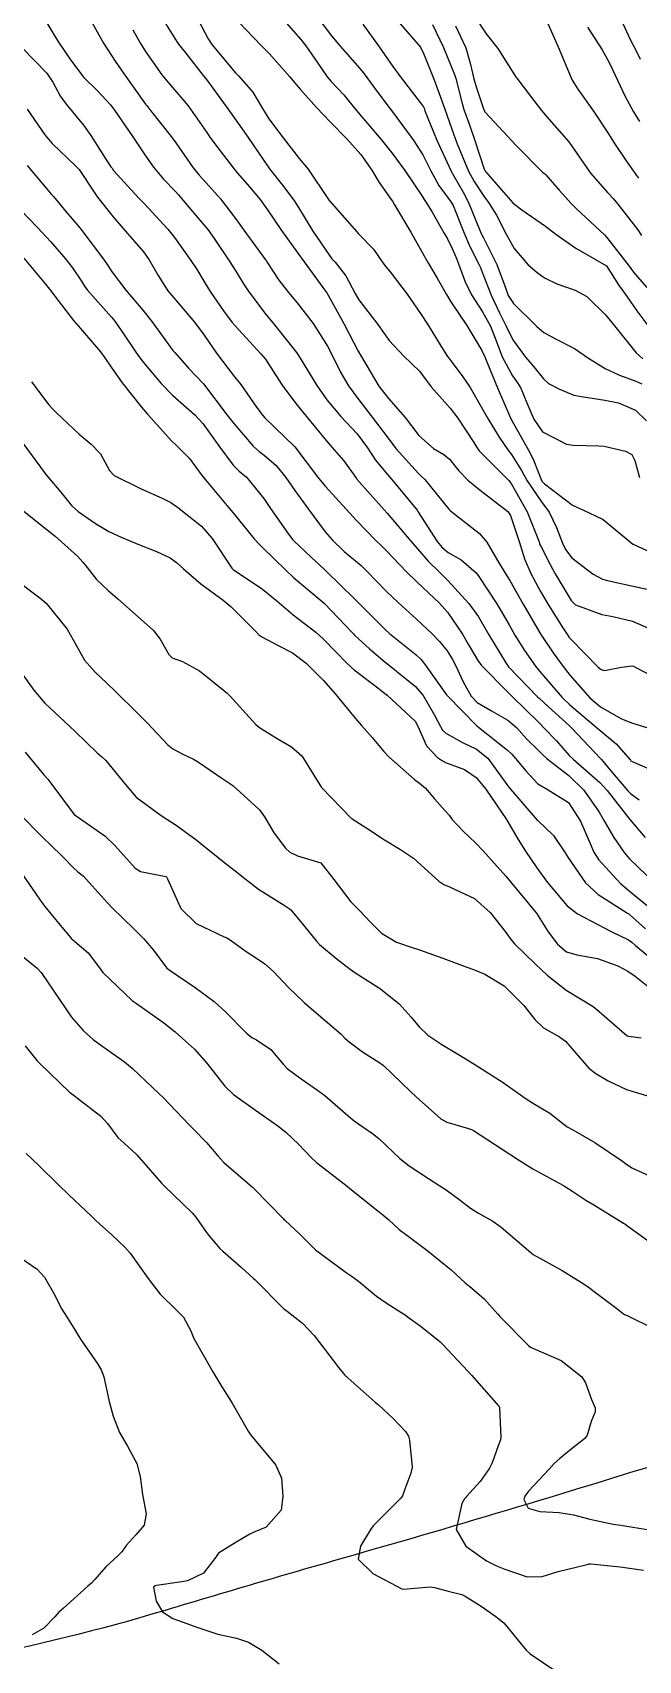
# Model space of a CAD drawing. Header units: metres. Extents: x 318500 to 325275, y 7408834 to 7428799.
# Drawn here: x 319662.7 to 319701.9, y 7411174.5 to 7411280 of the extents above; entities that cross this region are included whole.
import ezdxf

# ---------------------------------------------------------------- set-up
doc = ezdxf.new("R2010")
doc.units = ezdxf.units.M
doc.header["$MEASUREMENT"] = 0
for name, color, linetype in [('Curvas de Nivel 1m', 11, 'Continuous'), ('Curvas de Nivel 5m', 15, 'Continuous'), ('Vias Secundárias', 230, 'Continuous')]:
    doc.layers.add(name, color=color, linetype=linetype)

msp = doc.modelspace()

# ---------------------------------------------------------------- linework, layer by layer
at = {"layer": 'Curvas de Nivel 1m', "flags": 128}
for points, elevation in [([(319663.14, 7411281.4), (319664.03, 7411279.9), (319664.33, 7411279.39), (319665.12, 7411278.26), (319665.78, 7411277.36), (319665.87, 7411277.24), (319665.99, 7411277.11), (319666.87, 7411276.24), (319667.71, 7411275.33), (319667.97, 7411275), (319669.1, 7411273.32), (319669.92, 7411272.09), (319670.5, 7411271.3), (319671.14, 7411270.53), (319671.89, 7411269.74), (319672.11, 7411269.5), (319672.31, 7411269.27), (319673.86, 7411267.44), (319674.01, 7411267.25), (319674.41, 7411266.68), (319675.39, 7411265.23), (319675.82, 7411264.57), (319676.33, 7411263.74), (319676.67, 7411263.22), (319677.79, 7411261.74), (319678.24, 7411261.19), (319679.75, 7411259.29), (319679.84, 7411259.17), (319679.98, 7411258.93), (319681.07, 7411257.16), (319681.72, 7411256.23), (319682.63, 7411255.14), (319683.68, 7411254.01), (319684.36, 7411253.11), (319684.88, 7411252.32), (319685.65, 7411251.38), (319685.91, 7411251.09), (319687.26, 7411249.44), (319687.56, 7411249.07), (319687.62, 7411248.99), (319688.86, 7411247.05), (319689.19, 7411246.65), (319689.58, 7411246.34), (319690.41, 7411245.86), (319691.38, 7411245.01), (319691.57, 7411244.77), (319692.73, 7411243), (319693.52, 7411241.65), (319693.9, 7411240.98), (319694.52, 7411239.99), (319695.24, 7411238.96), (319695.49, 7411238.65), (319696.95, 7411236.94), (319697.45, 7411236.45), (319699.3, 7411234.91), (319699.43, 7411234.8), (319700.45, 7411233.93), (319701.38, 7411232.88), (319701.41, 7411232.84), (319701.5, 7411232.78), (319703.4, 7411231.96)], 794), ([(319666.21, 7411281.2), (319667.25, 7411279.34), (319668, 7411278.16), (319668.59, 7411277.32), (319669.97, 7411275.38), (319670, 7411275.34), (319670.03, 7411275.31), (319670.29, 7411274.98), (319671.63, 7411273.28), (319671.93, 7411272.87), (319673.06, 7411271.26), (319673.44, 7411270.79), (319673.9, 7411270.28), (319674.82, 7411269.24), (319675.87, 7411267.88), (319676.34, 7411267.22), (319677.74, 7411265.3), (319677.81, 7411265.2), (319677.83, 7411265.17), (319678.6, 7411263.97), (319679.23, 7411263.18), (319679.8, 7411262.51), (319680.83, 7411261.16), (319681.76, 7411259.7), (319682.04, 7411259.15), (319682.61, 7411258.01), (319683.12, 7411257.13), (319683.72, 7411256.3), (319684.65, 7411255.11), (319685.68, 7411253.74), (319686.19, 7411253.08), (319687.65, 7411251.44), (319687.85, 7411251.26), (319688.06, 7411251.06), (319689.62, 7411249.13), (319689.72, 7411249.04), (319691.6, 7411247.56), (319692.07, 7411247.01), (319692.76, 7411245.82), (319693.27, 7411244.99), (319693.56, 7411244.51), (319694.44, 7411242.98), (319695.51, 7411241.12), (319695.61, 7411240.96), (319696.38, 7411239.83), (319697.03, 7411238.94), (319697.48, 7411238.37), (319698.74, 7411236.92), (319699.45, 7411236.32), (319700.76, 7411235.57), (319701.44, 7411235.3), (319702.85, 7411234.86)], 793), ([(319670.84, 7411281.3), (319672.02, 7411279.41), (319672.12, 7411279.28), (319672.49, 7411278.8), (319673.7, 7411277.25), (319673.83, 7411277.09), (319673.99, 7411276.9), (319675.2, 7411275.24), (319675.95, 7411274.18), (319676.62, 7411273.22), (319677.91, 7411271.32), (319678, 7411271.2), (319678.85, 7411270.13), (319679.57, 7411269.17), (319679.88, 7411268.69), (319680.8, 7411267.16), (319681.84, 7411265.63), (319682.05, 7411265.36), (319682.25, 7411265.14), (319682.95, 7411264.26), (319683.56, 7411263.12), (319683.8, 7411262.7), (319685.01, 7411261.1), (319685.76, 7411260.07), (319686.69, 7411259.08), (319687.74, 7411258.05), (319688.16, 7411257.49), (319688.48, 7411257.06), (319689.71, 7411255.69), (319690.21, 7411255.03), (319691.23, 7411253.46), (319691.51, 7411253.01), (319691.58, 7411252.92), (319691.67, 7411252.83), (319693.51, 7411250.99), (319693.65, 7411250.81), (319694.7, 7411248.97), (319695.42, 7411247.13), (319695.48, 7411246.96), (319695.5, 7411246.88), (319695.59, 7411246.69), (319696.18, 7411245.55), (319696.5, 7411244.95), (319697.54, 7411243.21), (319697.82, 7411242.93), (319699.53, 7411242.31), (319700.25, 7411242.18), (319701.52, 7411241.87), (319703.25, 7411241.12)], 791), ([(319676.04, 7411280.67), (319677.45, 7411279.21), (319678.01, 7411278.64), (319679.3, 7411277.18), (319679.61, 7411276.8), (319679.98, 7411276.35), (319681.04, 7411275.16), (319681.96, 7411274.21), (319683.01, 7411273.13), (319683.92, 7411272.12), (319684.64, 7411271.11), (319685.1, 7411270.3), (319685.89, 7411269.21), (319685.98, 7411269.09), (319686.11, 7411268.86), (319687.15, 7411267.08), (319687.84, 7411265.86), (319688.13, 7411265.36), (319688.3, 7411265.06), (319688.86, 7411264.1), (319689.46, 7411263.05), (319689.8, 7411262.51), (319690.78, 7411261.03), (319691.76, 7411259.41), (319691.94, 7411259.01), (319692.07, 7411258.68), (319692.77, 7411257), (319693.59, 7411255.1), (319693.64, 7411254.99), (319693.7, 7411254.89), (319694.77, 7411252.97), (319695.07, 7411252.37), (319695.64, 7411250.96), (319695.81, 7411250.79), (319697.63, 7411249.4), (319698.66, 7411248.92), (319699.61, 7411248.47), (319701.54, 7411246.88), (319701.57, 7411246.86), (319701.59, 7411246.85), (319702.95, 7411246.22)], 789), ([(319678.6, 7411281.19), (319680.03, 7411279.58), (319680.36, 7411279.17), (319681.13, 7411278.04), (319681.74, 7411277.15), (319681.99, 7411276.85), (319682.82, 7411275.98), (319683.51, 7411275.13), (319683.96, 7411274.59), (319685.23, 7411273.1), (319685.93, 7411272.22), (319686.76, 7411271.08), (319687.89, 7411269.42), (319688.03, 7411269.2), (319688.11, 7411269.07), (319688.51, 7411268.43), (319689.29, 7411267.05), (319689.5, 7411266.69), (319689.84, 7411266.03), (319690.13, 7411265.33), (319690.25, 7411265.03), (319690.67, 7411263.88), (319691.09, 7411263.02), (319691.79, 7411261.93), (319692.31, 7411261), (319692.66, 7411260.11), (319693.08, 7411259), (319693.74, 7411257.78), (319694.07, 7411257.33), (319694.28, 7411256.98), (319694.67, 7411256.02), (319695.12, 7411254.97), (319695.69, 7411254.14), (319697.25, 7411253.36), (319697.68, 7411253.29), (319699.34, 7411253.25), (319699.67, 7411253.23), (319701.07, 7411252.89), (319701.47, 7411252.69), (319701.66, 7411252.29), (319701.96, 7411251.18)], 788), ([(319681.01, 7411281.16), (319682.03, 7411279.82), (319682.59, 7411279.14), (319684, 7411277.52), (319684.31, 7411277.12), (319685.01, 7411276.13), (319685.81, 7411275.09), (319685.97, 7411274.89), (319687.3, 7411273.08), (319687.93, 7411272.1), (319688.46, 7411271.06), (319688.97, 7411270.12), (319689.76, 7411269.04), (319689.89, 7411268.82), (319690.61, 7411267.03), (319690.98, 7411266.15), (319691.57, 7411265.01), (319691.65, 7411264.84), (319691.82, 7411264.38), (319692.36, 7411263), (319692.88, 7411261.91), (319693.33, 7411260.99), (319693.77, 7411260.11), (319694.59, 7411258.98), (319695.13, 7411258.36), (319695.74, 7411257.59), (319696.07, 7411257.29), (319696.74, 7411256.94), (319697.72, 7411256.52), (319698.22, 7411256.43), (319699.72, 7411256.21), (319700.6, 7411256.02), (319701.71, 7411255.55), (319702.43, 7411254.87)], 787), ([(319684.04, 7411280.56), (319685.1, 7411279.1), (319686, 7411277.83), (319686.54, 7411277.08), (319687.97, 7411275.2), (319688.02, 7411275.12), (319688.04, 7411275.07), (319688.07, 7411274.96), (319688.85, 7411273.06), (319689.64, 7411271.32), (319689.77, 7411271.04), (319689.82, 7411270.95), (319689.91, 7411270.8), (319690.55, 7411269.69), (319690.9, 7411269.02), (319691.61, 7411267.27), (319691.71, 7411267.01), (319691.75, 7411266.91), (319691.86, 7411266.72), (319692.73, 7411265), (319693.27, 7411263.54), (319693.47, 7411262.99), (319693.8, 7411262.46), (319695.31, 7411260.97), (319695.77, 7411260.58), (319696.57, 7411260.15), (319697.76, 7411259.54), (319698.67, 7411258.92), (319699.74, 7411258.25), (319700.67, 7411257.82), (319701.74, 7411257.44), (319702.11, 7411257.25)], 786), ([(319688.57, 7411280.54), (319689.28, 7411279.05), (319689.99, 7411277.3), (319690.07, 7411277.04), (319690.45, 7411275.51), (319690.6, 7411275.03), (319690.95, 7411274.04), (319691.3, 7411273.02), (319691.91, 7411271.18), (319692, 7411271.01), (319692.71, 7411270.2), (319693.77, 7411268.99), (319693.89, 7411268.87), (319694.34, 7411268.53), (319695.87, 7411267.47), (319696.54, 7411266.95), (319697.85, 7411266.05), (319699.83, 7411264.91), (319700.6, 7411263.68), (319701.17, 7411262.89), (319701.8, 7411262), (319702.64, 7411260.87)], 784), ([(319690.04, 7411280.45), (319690.71, 7411279.03), (319690.99, 7411278.04), (319691.23, 7411277.02), (319691.41, 7411276.44), (319691.89, 7411275.01), (319691.97, 7411274.86), (319693.71, 7411272.99), (319693.94, 7411272.75), (319695.71, 7411270.96), (319695.82, 7411270.88), (319695.91, 7411270.8), (319696.76, 7411269.81), (319697.56, 7411268.93), (319697.89, 7411268.61), (319699.7, 7411266.91), (319699.86, 7411266.74), (319701.29, 7411264.89), (319701.52, 7411264.58), (319701.82, 7411264.22), (319702.44, 7411263.5)], 783), ([(319691.33, 7411281.02), (319692.03, 7411279.94), (319692.79, 7411279), (319693.99, 7411277.11), (319694.08, 7411276.99), (319694.91, 7411275.9), (319695.62, 7411274.97), (319695.96, 7411274.57), (319697.39, 7411272.94), (319697.93, 7411272.17), (319698.79, 7411270.92), (319699.9, 7411269.66), (319700.26, 7411269.27), (319700.57, 7411268.9), (319701.87, 7411267.24), (319702.09, 7411266.88)], 782), ([(319696.04, 7411280.6), (319696.76, 7411278.95), (319697.3, 7411277.64), (319697.61, 7411276.94), (319697.75, 7411276.7), (319697.98, 7411276.36), (319698.98, 7411274.92), (319699.95, 7411273.46), (319700.3, 7411272.9), (319701.1, 7411271.71), (319701.69, 7411270.88), (319701.78, 7411270.76), (319701.91, 7411270.58)], 781), ([(319700.75, 7411280.9), (319701.39, 7411279.52), (319701.73, 7411278.88), (319702.01, 7411278.3)], 779), ([(319669.16, 7411280.19), (319669.64, 7411279.31), (319670.01, 7411278.74), (319671.04, 7411277.29), (319671.46, 7411276.76), (319671.98, 7411276.16), (319672.39, 7411275.69), (319672.73, 7411275.27), (319673.94, 7411273.54), (319674.15, 7411273.25), (319674.81, 7411272.36), (319675.67, 7411271.23), (319675.91, 7411270.94), (319676.7, 7411270.02), (319677.39, 7411269.21), (319677.88, 7411268.53), (319678.78, 7411267.19), (319679.84, 7411265.72), (319680.25, 7411265.17), (319681.46, 7411263.5), (319681.72, 7411263.15), (319681.81, 7411263.01), (319682.85, 7411261.13), (319683.75, 7411259.38), (319683.9, 7411259.12), (319684.58, 7411257.95), (319685.09, 7411257.1), (319685.72, 7411256.3), (319686.79, 7411255.08), (319687.68, 7411253.91), (319688.63, 7411253.06), (319689.3, 7411252.68), (319689.66, 7411252.37), (319690.26, 7411251.63), (319690.86, 7411251.02), (319691.64, 7411250.37), (319693.44, 7411248.99), (319693.62, 7411248.72), (319694.19, 7411246.98), (319694.51, 7411245.91), (319694.92, 7411244.97), (319695.55, 7411243.8), (319696.05, 7411242.95), (319697, 7411241.45), (319697.34, 7411240.93), (319697.41, 7411240.83), (319697.51, 7411240.71), (319699.29, 7411238.91), (319699.49, 7411238.75), (319699.7, 7411238.69), (319700.8, 7411238.89), (319701.49, 7411238.99), (319701.58, 7411238.96), (319701.74, 7411238.88), (319703.48, 7411237.97)], 792), ([(319662.31, 7411275.06), (319663.45, 7411273.39), (319663.93, 7411272.84), (319665.46, 7411271.37), (319665.68, 7411271.14), (319665.9, 7411270.83), (319666.47, 7411269.93), (319666.87, 7411269.35), (319667.87, 7411268.08), (319668.53, 7411267.32), (319669.84, 7411265.82), (319670.2, 7411265.3), (319670.79, 7411264.27), (319671.43, 7411263.29), (319671.8, 7411262.83), (319673.14, 7411261.26), (319673.77, 7411260.41), (319674.58, 7411259.24), (319675.73, 7411257.72), (319675.96, 7411257.45), (319676.15, 7411257.22), (319677.16, 7411255.75), (319677.57, 7411255.2), (319677.7, 7411255.06), (319679.65, 7411253.17), (319681.18, 7411251.15), (319681.64, 7411250.6), (319682.98, 7411249.13), (319683.61, 7411248.43), (319684.89, 7411247.1), (319685.26, 7411246.76), (319685.58, 7411246.44), (319686.87, 7411245.08), (319687.56, 7411244.4), (319689.01, 7411243.05), (319689.53, 7411242.46), (319690.5, 7411241.03), (319690.88, 7411240.4), (319691.49, 7411239.33), (319691.74, 7411239.01), (319693.46, 7411237.25), (319693.73, 7411236.99), (319695.44, 7411235.31), (319695.8, 7411234.95), (319696.6, 7411234.12), (319697.41, 7411233.18), (319697.67, 7411232.93), (319699.39, 7411231.43), (319699.87, 7411230.9), (319701.35, 7411229.02), (319701.47, 7411228.88), (319702.33, 7411227.86)], 796), ([(319662.31, 7411271.41), (319663.89, 7411269.53), (319663.96, 7411269.46), (319664.02, 7411269.39), (319664.82, 7411268.43), (319665.73, 7411267.36), (319665.86, 7411267.2), (319667.25, 7411265.34), (319667.49, 7411264.99), (319667.82, 7411264.5), (319668.71, 7411263.32), (319669.79, 7411262.03), (319670.39, 7411261.3), (319671.75, 7411259.43), (319671.87, 7411259.28), (319672.75, 7411258.27), (319673.73, 7411257.25), (319675.26, 7411255.23), (319675.69, 7411254.68), (319676.95, 7411253.21), (319677.33, 7411252.87), (319677.66, 7411252.63), (319678.44, 7411251.97), (319679.07, 7411251.18), (319679.64, 7411250.35), (319680.5, 7411249.16), (319681.6, 7411247.68), (319682.06, 7411247.14), (319682.85, 7411246.4), (319683.58, 7411245.78), (319683.94, 7411245.48), (319684.31, 7411245.11), (319685.55, 7411243.82), (319686.33, 7411243.08), (319687.52, 7411242.01), (319688.55, 7411241.05), (319689.02, 7411240.56), (319689.5, 7411239.96), (319689.86, 7411239.4), (319690.06, 7411239.03), (319690.55, 7411237.95), (319691.06, 7411237.02), (319691.45, 7411236.61), (319692.38, 7411236.07), (319693.44, 7411235.47), (319694.01, 7411234.98), (319694.68, 7411234.23), (319695.42, 7411233.5), (319695.68, 7411233.23), (319695.99, 7411232.95), (319697.39, 7411231.87), (319698.37, 7411230.92), (319699.36, 7411229.5), (319699.7, 7411228.9), (319700.3, 7411227.86), (319700.97, 7411226.89), (319701.32, 7411226.49), (319703, 7411224.85)], 797), ([(319661.88, 7411268.54), (319662.97, 7411267.4), (319663.85, 7411266.47), (319664.78, 7411265.38), (319665.24, 7411264.78), (319665.82, 7411263.91), (319666.03, 7411263.58), (319666.2, 7411263.35), (319667.78, 7411261.58), (319667.99, 7411261.33), (319668.46, 7411260.64), (319669.34, 7411259.31), (319669.74, 7411258.77), (319670.41, 7411257.97), (319670.99, 7411257.29), (319671.72, 7411256.53), (319673.17, 7411255.26), (319673.69, 7411254.7), (319674.73, 7411253.24), (319675.66, 7411251.98), (319676.04, 7411251.61), (319676.51, 7411251.22), (319677.63, 7411249.84), (319678.06, 7411249.19), (319679.2, 7411247.58), (319679.5, 7411247.17), (319679.54, 7411247.12), (319679.59, 7411247.08), (319680.71, 7411246.02), (319681.57, 7411245.22), (319681.61, 7411245.19), (319681.65, 7411245.15), (319683.54, 7411243.3), (319683.72, 7411243.12), (319685.51, 7411241.31), (319685.77, 7411241.09), (319687.5, 7411239.7), (319687.82, 7411239.39), (319688.09, 7411239.06), (319689.46, 7411237.11), (319689.53, 7411237.04), (319691.43, 7411235.1), (319691.53, 7411235.01), (319693.42, 7411233.52), (319693.69, 7411233.26), (319693.94, 7411232.98), (319694.61, 7411232.18), (319695.39, 7411231.34), (319696.05, 7411230.95), (319697.37, 7411230.13), (319698.15, 7411228.92), (319698.78, 7411227.47), (319699.02, 7411226.91), (319699.32, 7411226.43), (319700.73, 7411224.89), (319701.29, 7411224.41), (319703.19, 7411222.85)], 798), ([(319662.1, 7411265.41), (319663.49, 7411263.72), (319663.75, 7411263.39), (319663.81, 7411263.31), (319665.32, 7411261.37), (319665.77, 7411260.85), (319667.05, 7411259.34), (319667.35, 7411258.94), (319667.74, 7411258.34), (319668.46, 7411257.32), (319669.71, 7411255.75), (319670.1, 7411255.3), (319671.67, 7411253.54), (319671.95, 7411253.28), (319672.82, 7411252.42), (319673.65, 7411251.3), (319673.68, 7411251.25), (319673.86, 7411251.04), (319675.37, 7411249.23), (319675.62, 7411248.93), (319677.02, 7411247.21), (319677.3, 7411246.92), (319677.58, 7411246.64), (319678.31, 7411245.92), (319679.06, 7411245.18), (319679.56, 7411244.72), (319681.42, 7411243.15), (319681.54, 7411243.04), (319683.38, 7411241.12), (319683.44, 7411241.05), (319683.51, 7411240.98), (319684.47, 7411240.08), (319685.49, 7411239.23), (319685.67, 7411239.09), (319687.47, 7411237.64), (319687.96, 7411237.06), (319688.7, 7411235.79), (319689.08, 7411235.05), (319689.21, 7411234.82), (319689.43, 7411234.62), (319690.45, 7411234.05), (319691.42, 7411233.59), (319692.14, 7411233), (319693.38, 7411231.29), (319693.51, 7411231.12), (319693.62, 7411230.99), (319695.35, 7411228.99), (319695.39, 7411228.96), (319696.4, 7411228), (319697.12, 7411226.93), (319697.32, 7411226.58), (319698.48, 7411224.92), (319699.29, 7411224.17), (319701.2, 7411222.96), (319701.27, 7411222.91), (319701.31, 7411222.88), (319702.35, 7411221.95)], 799), ([(319662.02, 7411253.41), (319663.18, 7411251.86), (319663.51, 7411251.39), (319663.64, 7411251.23), (319664.49, 7411250.23), (319665.17, 7411249.37), (319665.61, 7411248.98), (319666.73, 7411248.21), (319667.6, 7411247.7), (319668.4, 7411247.32), (319669.59, 7411246.83), (319670.69, 7411246.4), (319671.58, 7411245.98), (319671.98, 7411245.68), (319672.43, 7411245.27), (319673.56, 7411244.3), (319675, 7411243.24), (319675.53, 7411242.81), (319677.12, 7411241.21), (319677.31, 7411241), (319677.51, 7411240.86), (319678.61, 7411240.29), (319679.5, 7411239.82), (319680.37, 7411239.16), (319681.47, 7411238.06), (319682.28, 7411237.14), (319683.44, 7411235.72), (319683.97, 7411235.11), (319684.66, 7411234.34), (319685.41, 7411233.43), (319685.74, 7411233.09), (319687.39, 7411231.62), (319687.71, 7411231.39), (319688.11, 7411231.06), (319688.68, 7411230.36), (319689.36, 7411229.61), (319689.63, 7411229.31), (319689.84, 7411229.03), (319690.56, 7411228.24), (319691.34, 7411227.51), (319691.84, 7411227), (319693.31, 7411225.36), (319693.61, 7411224.99), (319695.27, 7411222.99), (319695.29, 7411222.96), (319696.05, 7411221.74), (319696.66, 7411220.94), (319697.24, 7411220.46), (319697.91, 7411220.25), (319699.24, 7411220.03), (319700.57, 7411219.55), (319701.22, 7411219.19), (319701.69, 7411218.87), (319703.2, 7411217.67)], 801), ([(319661.79, 7411249.24), (319663.6, 7411247.8), (319664.13, 7411247.38), (319665.57, 7411246.09), (319665.92, 7411245.71), (319666.19, 7411245.35), (319666.8, 7411244.59), (319667.55, 7411243.87), (319668.19, 7411243.32), (319669.52, 7411242.14), (319670.46, 7411241.3), (319670.92, 7411240.71), (319671.49, 7411239.71), (319671.71, 7411239.5), (319672.36, 7411239.27), (319673.48, 7411238.67), (319675.24, 7411237.23), (319675.46, 7411237.01), (319677.1, 7411235.2), (319677.28, 7411235.06), (319677.43, 7411234.95), (319678.51, 7411234.27), (319679.42, 7411233.73), (319680.09, 7411233.16), (319681.26, 7411231.27), (319681.34, 7411231.15), (319681.38, 7411231.1), (319683.3, 7411229.12), (319683.33, 7411229.1), (319683.35, 7411229.08), (319684.55, 7411228.31), (319685.34, 7411227.77), (319686.49, 7411227.08), (319687.32, 7411226.52), (319688.98, 7411225.04), (319689.3, 7411224.82), (319689.66, 7411224.67), (319691.28, 7411223.91), (319692.3, 7411223), (319693.26, 7411221.78), (319693.59, 7411221.32), (319693.88, 7411220.98), (319695.23, 7411219.65), (319695.98, 7411218.95), (319697.21, 7411217.97), (319698.96, 7411216.9), (319699.1, 7411216.81), (319699.19, 7411216.74), (319700.34, 7411215.73), (319701.17, 7411215.02), (319701.27, 7411214.98), (319702.08, 7411214.87)], 802), ([(319661.55, 7411244.57), (319663.13, 7411243.39), (319663.53, 7411243.05), (319664.9, 7411241.37), (319665.49, 7411240.32), (319666.03, 7411239.35), (319666.71, 7411238.58), (319667.47, 7411237.87), (319668.04, 7411237.32), (319669.44, 7411235.95), (319670.08, 7411235.3), (319671.41, 7411233.86), (319671.74, 7411233.61), (319672.39, 7411233.27), (319673.08, 7411232.93), (319673.4, 7411232.74), (319674.92, 7411231.7), (319675.38, 7411231.4), (319675.64, 7411231.23), (319677.36, 7411229.65), (319677.68, 7411229.2), (319678.31, 7411228.15), (319679.03, 7411227.17), (319679.33, 7411226.92), (319679.82, 7411226.67), (319681.32, 7411226.23), (319682.18, 7411225.14), (319683.28, 7411223.7), (319683.85, 7411223.11), (319684.55, 7411222.38), (319685.26, 7411221.67), (319686.24, 7411221.08), (319687.25, 7411220.74), (319687.72, 7411220.59), (319689.24, 7411220.05), (319690.79, 7411219.46), (319691.22, 7411219.3), (319691.96, 7411219), (319693.21, 7411218.24), (319694.47, 7411216.97), (319694.79, 7411216.56), (319695.18, 7411216.06), (319695.76, 7411215.53), (319696.79, 7411214.94), (319697.17, 7411214.66), (319698.69, 7411212.91), (319699.13, 7411212.56), (319699.93, 7411212.09), (319701.12, 7411211.53), (319702.98, 7411210.98)], 803), ([(319661.48, 7411239.15), (319662.74, 7411237.4), (319663.45, 7411236.57), (319664.73, 7411235.37), (319665.42, 7411234.73), (319666.85, 7411233.34), (319667.15, 7411233.09), (319667.4, 7411232.86), (319668.65, 7411231.32), (319669.37, 7411230.48), (319670.99, 7411229.29), (319671.35, 7411229.06), (319671.96, 7411228.66), (319673.33, 7411227.67), (319673.82, 7411227.25), (319675.31, 7411226.06), (319675.79, 7411225.7), (319676.4, 7411225.21), (319677.29, 7411224.52), (319679.01, 7411223.44), (319679.27, 7411223.27), (319679.38, 7411223.17), (319680.01, 7411222.42), (319681.04, 7411221.15), (319681.25, 7411220.93), (319682.38, 7411219.98), (319683.22, 7411219.32), (319683.52, 7411219.12), (319685.2, 7411218.05), (319686.41, 7411217.08), (319687.18, 7411216.22), (319687.7, 7411215.59), (319688.26, 7411215.05), (319689.16, 7411214.44), (319690.56, 7411213.61), (319691.14, 7411213.26), (319691.54, 7411213), (319693.13, 7411211.99), (319694.56, 7411210.97), (319695.11, 7411210.63), (319696.16, 7411210), (319697.09, 7411209.26), (319697.29, 7411209.12), (319697.66, 7411208.92), (319699.08, 7411208.09), (319700.87, 7411206.88), (319701.06, 7411206.74), (319701.46, 7411206.46), (319703.04, 7411205.75)], 804), ([(319661.8, 7411229.41), (319663.33, 7411227.87), (319663.83, 7411227.38), (319664.59, 7411226.64), (319665.31, 7411225.89), (319665.59, 7411225.64), (319665.95, 7411225.35), (319667.28, 7411223.89), (319667.8, 7411223.32), (319669.25, 7411221.93), (319669.87, 7411221.3), (319670.5, 7411220.56), (319671.22, 7411219.56), (319671.35, 7411219.4), (319671.5, 7411219.28), (319673.2, 7411218.14), (319674.42, 7411217.24), (319675.18, 7411216.54), (319676.5, 7411215.21), (319676.87, 7411214.91), (319677.16, 7411214.75), (319678.1, 7411214.13), (319678.9, 7411213.17), (319679.14, 7411212.9), (319680.05, 7411212.23), (319681.12, 7411211.49), (319681.58, 7411211.14), (319683.09, 7411209.83), (319683.48, 7411209.51), (319684.05, 7411209.11), (319684.68, 7411208.69), (319685.08, 7411208.36), (319686.45, 7411207.07), (319687.05, 7411206.58), (319688.37, 7411205.72), (319689.03, 7411205.3), (319689.44, 7411205.03), (319690.36, 7411204.35), (319691.02, 7411203.85), (319691.54, 7411203.52), (319692.47, 7411202.99), (319693, 7411202.61), (319694.92, 7411200.96), (319694.98, 7411200.92), (319695.09, 7411200.85), (319696.96, 7411199.8), (319698.38, 7411198.91), (319698.72, 7411198.68), (319698.95, 7411198.51), (319700.49, 7411197.33), (319700.93, 7411197), (319701, 7411196.95), (319701.17, 7411196.88), (319702.92, 7411196.03)], 806), ([(319662.04, 7411225.4), (319663.27, 7411223.64), (319663.46, 7411223.39), (319664.45, 7411222.18), (319665.13, 7411221.36), (319665.18, 7411221.3), (319665.24, 7411221.26), (319666.27, 7411220.38), (319667.05, 7411219.33), (319667.22, 7411219.11), (319669.11, 7411217.31), (319669.19, 7411217.24), (319669.39, 7411217.1), (319671.17, 7411215.86), (319671.9, 7411215.27), (319672.56, 7411214.66), (319673.15, 7411214.14), (319673.95, 7411213.24), (319675.12, 7411211.75), (319675.68, 7411211.21), (319677.1, 7411210.2), (319678.55, 7411209.18), (319678.85, 7411208.95), (319679.08, 7411208.75), (319679.89, 7411207.98), (319680.68, 7411207.15), (319681.05, 7411206.8), (319682.48, 7411205.69), (319683.03, 7411205.26), (319683.2, 7411205.12), (319685.01, 7411203.67), (319685.34, 7411203.42), (319685.73, 7411203.08), (319686.4, 7411202.47), (319686.99, 7411202.02), (319688.28, 7411201.05), (319688.97, 7411200.5), (319689.77, 7411199.84), (319690.68, 7411199.01), (319690.82, 7411198.88), (319690.95, 7411198.78), (319691.91, 7411197.97), (319692.79, 7411196.98), (319692.93, 7411196.82), (319694.75, 7411194.96), (319694.9, 7411194.84), (319695.11, 7411194.75), (319696.89, 7411193.98), (319698.23, 7411192.91), (319698.48, 7411192.52), (319698.86, 7411191.45), (319699.09, 7411190.9), (319699.09, 7411190.65), (319698.84, 7411190.02), (319698.58, 7411189.14), (319698.42, 7411188.91), (319697.51, 7411188.21), (319696.8, 7411187.63), (319696.44, 7411187.29), (319696.11, 7411186.94), (319694.78, 7411185.5), (319694.54, 7411185.19), (319694.48, 7411184.96), (319694.76, 7411184.4), (319695.52, 7411184.19), (319696.76, 7411184.13), (319697.7, 7411183.98), (319698.75, 7411183.69), (319700.27, 7411183.36), (319700.75, 7411183.3), (319702.6, 7411182.99)], 807), ([(319661.23, 7411220.79), (319662.96, 7411219.39), (319663.22, 7411219.11), (319664.41, 7411217.37), (319665.17, 7411216.23), (319665.93, 7411215.35), (319666.59, 7411214.78), (319667.15, 7411214.36), (319668.62, 7411213.32), (319669.13, 7411212.9), (319670.84, 7411211.28), (319671.11, 7411211.02), (319672.8, 7411209.25), (319672.93, 7411209.11), (319673.08, 7411208.96), (319673.92, 7411208.09), (319674.66, 7411207.23), (319675.05, 7411206.81), (319676.9, 7411205.2), (319677.03, 7411205.08), (319678.89, 7411203.17), (319678.94, 7411203.11), (319679, 7411203.06), (319679.98, 7411202.14), (319680.98, 7411201.14), (319682.96, 7411199.67), (319683.29, 7411199.45), (319683.76, 7411199.11), (319684.94, 7411198.14), (319685.55, 7411197.7), (319686.57, 7411197.07), (319686.78, 7411196.93), (319686.92, 7411196.83), (319687.76, 7411196.21), (319688.9, 7411195.31), (319689.05, 7411195.18), (319689.2, 7411195.04), (319690.87, 7411193.25), (319691.09, 7411193.01), (319692.84, 7411191.04), (319692.88, 7411190.98), (319692.89, 7411190.93), (319692.99, 7411188.98), (319692.96, 7411188.83), (319692.81, 7411188.44), (319692.43, 7411187.35), (319692.26, 7411186.99), (319691.64, 7411186.13), (319690.76, 7411185.16), (319690.69, 7411185.08), (319690.63, 7411185.01), (319690.46, 7411184.71), (319690.09, 7411183.02), (319690.72, 7411181.95), (319692.05, 7411180.99), (319692.71, 7411180.67), (319693.24, 7411180.44), (319694.69, 7411179.95), (319695.66, 7411179.98), (319696.7, 7411180.29), (319698.57, 7411180.76), (319698.71, 7411180.79), (319698.81, 7411180.8), (319700.71, 7411180.6), (319702.23, 7411180.38)], 808), ([(319662.19, 7411214.36), (319662.96, 7411213.39), (319663.14, 7411213.21), (319665.05, 7411211.36), (319665.11, 7411211.31), (319665.28, 7411211.18), (319667.09, 7411209.8), (319667.52, 7411209.32), (319668.18, 7411208.43), (319669.06, 7411207.63), (319669.41, 7411207.3), (319671.03, 7411205.44), (319671.18, 7411205.28), (319673, 7411203.53), (319673.24, 7411203.25), (319673.96, 7411202.2), (319674.79, 7411201.22), (319674.98, 7411201.05), (319676.18, 7411199.99), (319676.95, 7411199.31), (319677.07, 7411199.2), (319678.92, 7411197.35), (319679.14, 7411197.17), (319680.15, 7411196.39), (319680.9, 7411195.59), (319681.25, 7411195.14), (319682.5, 7411193.5), (319682.8, 7411193.12), (319682.87, 7411193.05), (319683.49, 7411192.49), (319684.84, 7411191.28), (319685.06, 7411191.09), (319685.99, 7411190.23), (319686.82, 7411189.37), (319687.01, 7411189.06), (319687.08, 7411188.8), (319687.24, 7411187.06), (319687.16, 7411186.68), (319686.77, 7411185.64), (319686.61, 7411185.21), (319686.52, 7411185.06), (319684.74, 7411183.27), (319684.58, 7411183.09), (319683.89, 7411181.93), (319683.75, 7411181.1), (319684.7, 7411180.16), (319686.57, 7411179.17), (319686.68, 7411179.16), (319688.42, 7411179.31), (319688.68, 7411179.27), (319689.58, 7411179.03), (319690.46, 7411178.8), (319690.68, 7411178.71), (319691.72, 7411178.05), (319692.66, 7411177.38), (319693.18, 7411176.97), (319694.63, 7411175.19), (319694.88, 7411174.96), (319696.61, 7411173.79)], 809), ([(319661.45, 7411200.93), (319662.96, 7411199.88), (319663.44, 7411199.38), (319664.1, 7411198.2), (319664.52, 7411197.36), (319664.91, 7411196.75), (319665.45, 7411195.9), (319665.77, 7411195.35), (319666.88, 7411193.73), (319667.12, 7411193.33), (319667.28, 7411192.91), (319667.62, 7411191.32), (319667.88, 7411190.36), (319668.3, 7411189.31), (319668.81, 7411188.41), (319669.41, 7411187.29), (319669.62, 7411186.45), (319669.77, 7411185.29), (319670.01, 7411184.03), (319669.88, 7411183.29), (319669.34, 7411182.68), (319668.72, 7411181.99), (319668.44, 7411181.58), (319668.18, 7411181.31), (319667.4, 7411180.61), (319666.69, 7411179.78), (319666.47, 7411179.54), (319666.23, 7411179.34), (319664.67, 7411177.93), (319664.37, 7411177.66), (319664.1, 7411177.37), (319663.39, 7411176.63), (319662.64, 7411176.19)], 811)]:
    msp.add_lwpolyline(points, dxfattribs=dict(at, elevation=elevation))
at = {"layer": 'Curvas de Nivel 5m', "flags": 128}
for points, elevation in [([(319673.16, 7411281.26), (319674.03, 7411279.61), (319674.27, 7411279.25), (319675.8, 7411277.42), (319675.97, 7411277.23), (319675.99, 7411277.21), (319676.93, 7411276.17), (319677.49, 7411275.21), (319677.96, 7411274.43), (319678.89, 7411273.19), (319679.92, 7411271.86), (319680.5, 7411271.16), (319681.78, 7411269.26), (319681.86, 7411269.15), (319681.89, 7411269.12), (319683.65, 7411267.12), (319683.74, 7411267.01), (319683.86, 7411266.89), (319684.73, 7411265.99), (319685.34, 7411265.1), (319685.55, 7411264.82), (319685.82, 7411264.51), (319686.93, 7411263.08), (319687.79, 7411261.82), (319688.27, 7411261.06), (319689.13, 7411259.68), (319689.54, 7411259.04), (319689.62, 7411258.92), (319689.75, 7411258.75), (319690.48, 7411257.77), (319690.99, 7411257.02), (319691.71, 7411255.78), (319692.14, 7411255.01), (319692.87, 7411253.81), (319693.43, 7411252.99), (319693.67, 7411252.67), (319694.32, 7411251.64), (319694.7, 7411250.97), (319695.63, 7411249.62), (319696.11, 7411248.95), (319696.59, 7411247.96), (319696.98, 7411246.94), (319697.18, 7411246.53), (319697.58, 7411245.98), (319698.96, 7411244.92), (319699.57, 7411244.61), (319699.98, 7411244.49), (319701.56, 7411244.15), (319702.47, 7411243.96)], 790), ([(319686.05, 7411281.06), (319687.78, 7411279.07), (319688.01, 7411278.63), (319688.62, 7411277.06), (319689, 7411276.07), (319689.36, 7411275.05), (319689.95, 7411273.4), (319690.07, 7411273.04), (319690.16, 7411272.82), (319690.9, 7411271.03), (319691.25, 7411270.37), (319691.89, 7411269.41), (319692.18, 7411269.01), (319692.7, 7411268.18), (319693.31, 7411267), (319693.85, 7411266.04), (319694.76, 7411264.98), (319695.34, 7411264.48), (319695.82, 7411264.12), (319696.61, 7411263.74), (319697.81, 7411263.33), (319698.56, 7411262.92), (319699.79, 7411261.71), (319700.43, 7411260.9), (319701.76, 7411259.26), (319702.19, 7411258.87)], 785), ([(319698.59, 7411280.37), (319699.54, 7411278.91), (319700.01, 7411278.09), (319700.57, 7411276.9), (319701.02, 7411275.93), (319701.58, 7411274.89), (319701.96, 7411274.26)], 780), ([(319662.01, 7411279.02), (319663.58, 7411277.39), (319663.98, 7411276.8), (319664.47, 7411275.88), (319664.83, 7411275.38), (319665.95, 7411274.02), (319666.43, 7411273.35), (319667.37, 7411271.89), (319667.73, 7411271.33), (319667.81, 7411271.23), (319667.91, 7411271.09), (319669.53, 7411269.31), (319669.88, 7411268.94), (319671.42, 7411267.29), (319671.85, 7411266.75), (319672.92, 7411265.26), (319673.28, 7411264.71), (319673.82, 7411263.8), (319674.16, 7411263.25), (319675.03, 7411262), (319675.59, 7411261.23), (319675.78, 7411261.01), (319677.44, 7411259.2), (319677.59, 7411259.04), (319677.75, 7411258.85), (319678.4, 7411257.85), (319678.83, 7411257.18), (319679.71, 7411255.99), (319680.37, 7411255.16), (319681.68, 7411253.58), (319682.07, 7411253.14), (319682.81, 7411252.28), (319683.63, 7411251.12), (319683.65, 7411251.09), (319685.44, 7411249.09), (319685.62, 7411248.88), (319687.16, 7411247.07), (319687.58, 7411246.56), (319688.28, 7411245.76), (319689.01, 7411245.05), (319689.56, 7411244.52), (319690.92, 7411243.02), (319691.53, 7411242.16), (319692.2, 7411241), (319693.3, 7411239.18), (319693.43, 7411238.99), (319693.49, 7411238.92), (319695.38, 7411236.96), (319695.46, 7411236.88), (319696.08, 7411236.32), (319697.43, 7411235.1), (319697.61, 7411234.93), (319699.41, 7411233.01), (319699.46, 7411232.96), (319699.5, 7411232.91), (319700.09, 7411232.21), (319701.22, 7411230.88), (319701.38, 7411230.72), (319701.94, 7411230.3)], 795), ([(319662.6, 7411257.4), (319663.71, 7411255.9), (319663.94, 7411255.63), (319664.2, 7411255.38), (319665.68, 7411253.99), (319666.45, 7411253.35), (319667.05, 7411252.73), (319667.65, 7411251.65), (319667.94, 7411251.33), (319669.64, 7411250.47), (319671.09, 7411249.83), (319671.62, 7411249.56), (319672.05, 7411249.27), (319673.6, 7411248.04), (319674.29, 7411247.24), (319675.57, 7411245.31), (319675.61, 7411245.27), (319675.66, 7411245.23), (319677.55, 7411243.96), (319678.48, 7411243.19), (319679.53, 7411242.3), (319681.01, 7411241.16), (319681.51, 7411240.71), (319682.27, 7411239.91), (319683.04, 7411239.13), (319683.48, 7411238.73), (319685.01, 7411237.56), (319685.46, 7411237.22), (319685.62, 7411237.09), (319687.43, 7411235.39), (319687.61, 7411235.07), (319688.17, 7411233.81), (319688.89, 7411233.05), (319689.2, 7411232.84), (319689.41, 7411232.72), (319690.64, 7411232.26), (319691.39, 7411231.76), (319692.01, 7411231), (319693.35, 7411229.02), (319693.37, 7411228.99), (319694.1, 7411227.74), (319694.58, 7411226.97), (319695.31, 7411225.89), (319696.01, 7411224.95), (319697.28, 7411223.43), (319697.95, 7411222.92), (319699.26, 7411222.23), (319700.13, 7411221.77), (319701.25, 7411221.23), (319701.46, 7411221.09), (319701.71, 7411220.87), (319703.23, 7411219.61)], 800), ([(319662.19, 7411233.4), (319663.39, 7411231.92), (319663.64, 7411231.64), (319663.85, 7411231.38), (319665.35, 7411229.36), (319667.33, 7411227.98), (319668.01, 7411227.32), (319669.31, 7411225.87), (319669.66, 7411225.66), (319671.3, 7411225.34), (319671.34, 7411225.32), (319671.36, 7411225.28), (319671.39, 7411225.19), (319672.27, 7411223.26), (319673.26, 7411222.29), (319675.06, 7411221.42), (319675.24, 7411221.35), (319675.46, 7411221.23), (319676.49, 7411220.47), (319677.23, 7411219.99), (319677.71, 7411219.68), (319678.26, 7411219.18), (319679.21, 7411218.17), (319680.24, 7411217.16), (319681.18, 7411216.38), (319682.62, 7411215.13), (319682.89, 7411214.86), (319683.16, 7411214.62), (319684.03, 7411213.98), (319685.14, 7411213.27), (319685.38, 7411213.09), (319687.12, 7411211.42), (319687.5, 7411211.06), (319689.1, 7411209.64), (319689.48, 7411209.42), (319690.9, 7411209.01), (319691.09, 7411208.95), (319691.21, 7411208.88), (319693.07, 7411207.67), (319694.12, 7411206.97), (319695.05, 7411206.4), (319696.24, 7411205.75), (319697.04, 7411205.31), (319697.64, 7411204.92), (319698.49, 7411204.37), (319699.02, 7411204.06), (319700.93, 7411202.88), (319701.01, 7411202.83), (319701.22, 7411202.67), (319702.99, 7411201.41)], 805), ([(319662.24, 7411207.39), (319663.05, 7411206.63), (319664.31, 7411205.37), (319665.02, 7411204.69), (319666.46, 7411203.34), (319666.73, 7411203.07), (319666.99, 7411202.82), (319667.79, 7411202.12), (319668.64, 7411201.31), (319668.97, 7411200.92), (319670.14, 7411199.29), (319670.93, 7411198.27), (319671.97, 7411197.26), (319672.43, 7411196.77), (319672.91, 7411195.9), (319673.09, 7411195.44), (319673.19, 7411195.25), (319673.63, 7411194.5), (319674.34, 7411193.23), (319674.86, 7411192.38), (319675.59, 7411191.21), (319676.63, 7411189.39), (319676.75, 7411189.2), (319676.82, 7411189.11), (319678.42, 7411187.18), (319678.78, 7411186.35), (319678.87, 7411185.17), (319678.75, 7411184.28), (319677.79, 7411183.18), (319677.06, 7411182.87), (319676.73, 7411182.72), (319675.77, 7411182.16), (319674.71, 7411181.48), (319674.59, 7411181.34), (319674.53, 7411181.22), (319673.73, 7411180.2), (319672.69, 7411179.69), (319672.32, 7411179.62), (319670.68, 7411179.39), (319670.59, 7411179.37), (319670.5, 7411179.28), (319670.67, 7411178.37), (319671.08, 7411177.69), (319671.74, 7411177.26), (319672.66, 7411176.92), (319673.16, 7411176.73), (319674.65, 7411176.23), (319675.87, 7411175.98), (319676.64, 7411175.71), (319677.5, 7411175.19), (319678.62, 7411174.32)], 810)]:
    msp.add_lwpolyline(points, dxfattribs=dict(at, elevation=elevation))
at = {"layer": 'Vias Secundárias'}
msp.add_lwpolyline([(319901.81, 7411297.31, 0.031598), (319906.28, 7411271.94, -0.19738), (319903.15, 7411251.47, -0.214654), (319899.26, 7411248.77, 0.080805), (319893.42, 7411246.68), (319866.71, 7411239.38), (319847.9, 7411234.44), (319831.03, 7411227.12, 0.028546), (319817.99, 7411220.56, -0.063282), (319810.41, 7411217.38, -0.008706), (319792.35, 7411212.71, 0.005365), (319778.58, 7411209.24, 0.025826), (319759.19, 7411203.05, -0.020947), (319740.18, 7411196.78, -0.017014), (319717.41, 7411191.15, 0.024563), (319705.71, 7411188.06, -0.00713), (319683.7, 7411181.43, 0.003246), (319671.25, 7411177.78, -0.049254), (319645.33, 7411172.72)], format="xyb", dxfattribs=at)

doc.saveas('drawing.dxf')
